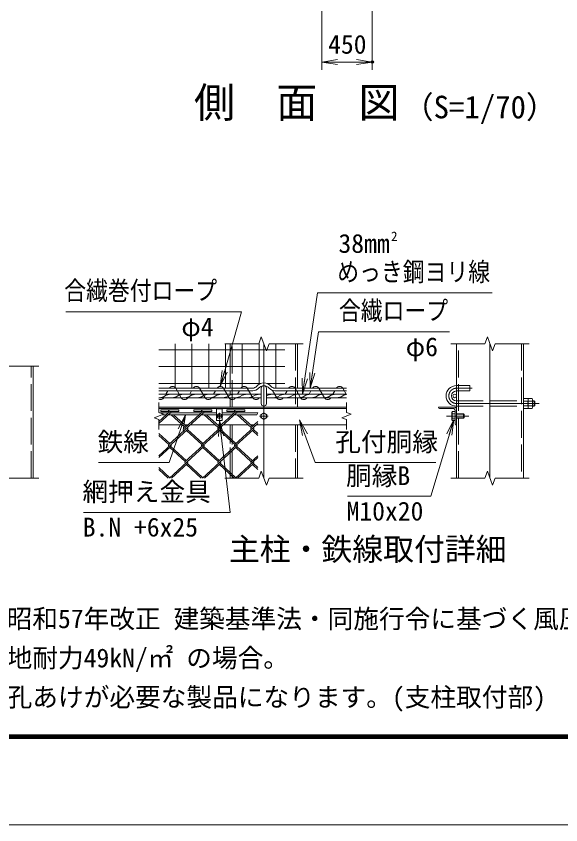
# Model space of a CAD drawing. Units: millimetres at full size; details may follow other scales. Extents: x -14699 to 14701, y -10394 to 10396.
# Drawn here: x 1219 to 6086, y -10394 to -3172 of the extents above; entities that cross this region are included whole.
import ezdxf
from ezdxf.enums import TextEntityAlignment as Align

# ---------------------------------------------------------------- set-up
doc = ezdxf.new("R2010")
doc.units = ezdxf.units.MM
doc.header["$LTSCALE"] = 40
doc.header["$PDMODE"] = 32
doc.header["$PDSIZE"] = 20
doc.linetypes.add('DASHED', pattern=[7.5, 6, -1.5])
doc.linetypes.add('USER1', pattern=[50.8, 31.75, -6.35, 6.35, -6.35])
for name, color, linetype, lineweight in [('0-0_D-STR1', 1, 'Continuous', 18), ('0-1_D-BMK', 2, 'USER1', 13), ('0-2_D-STR3', 3, 'Continuous', 13), ('0-6_D-STR-DIM', 7, 'Continuous', 13), ('0-7_0', 7, 'Continuous', 18), ('0-9_D-STR-TXT', 7, 'Continuous', 13), ('0-A_D-STR2', 7, 'Continuous', 13), ('0-B_D-TTL-TXT', 7, 'Continuous', 13), ('0-C_D-TTL', 7, 'Continuous', 18)]:
    doc.layers.add(name, color=color, linetype=linetype, lineweight=lineweight)
doc.layers.add('0-8_Defpoints', color=253, linetype='Continuous')
doc.styles.add('ＭＳ ゴシック', font='')
doc.styles.get('ＭＳ ゴシック').set_extended_font_data('MS Gothic')

# ---------------------------------------------------------------- blocks, each defined once
blk = doc.blocks.new('_Open')
at = {"layer": '0-7_0'}
blk.add_line((-40, 6.67), (0, 0), dxfattribs=at)
blk.add_lwpolyline([(-40, -6.67), (0, 0), (-40, 0)], dxfattribs=at)

msp = doc.modelspace()

# ---------------------------------------------------------------- linework, layer by layer
at = {"layer": '0-0_D-STR1'}
for p, q in [((3132.14, -6495.31), (3132.14, -6097.98)), ((3732.14, -6097.98), (3732.14, -6495.31)), ((5153.04, -6097.98), (5153.04, -7297.98)), ((5753.05, -7297.98), (5753.05, -6097.98)), ((1370.54, -7297.98), (1370.54, -6297.98)), ((3132.14, -6547.31), (3132.14, -6519.31)), ((3732.14, -6519.31), (3732.14, -6547.31)), ((3132.14, -6663.31), (3132.14, -6579.31)), ((3732.14, -6579.31), (3732.14, -6663.31)), ((2493.01, -6663.31), (4171.26, -6663.31)), ((2493.01, -6675.31), (4171.26, -6675.31)), ((5133.04, -6663.31), (4993.04, -6663.31)), ((4993.04, -6667.31), (4993.04, -6663.31)), ((5123.04, -6675.31), (5001.04, -6675.31)), ((5141.04, -6815.31), (5141.04, -6693.31)), ((2493.01, -6823.31), (2705.59, -6823.31)), ((2724.53, -6823.31), (2755.01, -6823.31)), ((2773.48, -6823.31), (3000.5, -6823.31)), ((3019.44, -6823.31), (3049.92, -6823.31)), ((3068.86, -6823.31), (3295.41, -6823.31)), ((3132.14, -6989.75), (3132.14, -6823.31)), ((3314.36, -6823.31), (3344.83, -6823.31)), ((3363.77, -6823.31), (4171.26, -6823.31)), ((3732.14, -6823.31), (3732.14, -7297.98)), ((5149.04, -6823.31), (5153.04, -6823.31)), ((3132.14, -7294.28), (3132.14, -7024.47))]:
    msp.add_line(p, q, dxfattribs=at)
at = {"layer": '0-0_D-STR1', "linetype": 'DASHED'}
for p, q in [((3150.14, -6663.31), (3150.14, -6097.98)), ((3714.14, -6097.98), (3714.14, -6663.31)), ((5171.04, -7297.98), (5171.04, -6097.98)), ((5735.05, -6097.98), (5735.05, -7297.98)), ((1352.54, -7297.98), (1352.54, -6297.98)), ((3150.14, -7297.98), (3150.14, -6823.31)), ((3714.14, -6823.31), (3714.14, -7297.98))]:
    msp.add_line(p, q, dxfattribs=at)
at = {"layer": '0-0_D-STR1'}
for centre, radius, start, end in [((5001.04, -6667.31), 8, 180, 270), ((5123.04, -6693.31), 18, 0, 90), ((5133.04, -6683.31), 20, 0, 90), ((5149.04, -6815.31), 8, 180, 270)]:
    msp.add_arc(centre, radius, start, end, dxfattribs=at)
at = {"layer": '0-1_D-BMK'}
for p, q in [((3432.14, -6097.98), (3432.14, -7297.98)), ((5453.04, -6097.98), (5453.04, -7297.98)), ((5294.96, -6495.31), (5153.04, -6495.31)), ((5153.04, -6631.31), (5893.05, -6631.31)), ((3034.68, -6713.55), (3034.68, -6773.07)), ((3004.92, -6743.31), (3064.44, -6743.31)), ((3392.14, -6743.31), (3472.14, -6743.31)), ((5264.65, -6743.31), (5064.65, -6743.31))]:
    msp.add_line(p, q, dxfattribs=at)
msp.add_arc((5153.04, -6563.31), 68, 90, 270, dxfattribs=at)
at = {"layer": '0-2_D-STR3'}
for p, q in [((3333.31, -6495.31), (2493.01, -6495.31)), ((3408.14, -6631.31), (3408.14, -6495.31)), ((3456.14, -6631.31), (3456.14, -6495.31)), ((3530.96, -6495.31), (4171.26, -6495.31)), ((3334.99, -6519.31), (2493.01, -6519.31)), ((2493.01, -6547.31), (3408.14, -6547.31)), ((3456.14, -6547.31), (4171.26, -6547.31)), ((3529.29, -6519.31), (4171.26, -6519.31)), ((2493.01, -6579.31), (3408.14, -6579.31)), ((3456.14, -6579.31), (4171.26, -6579.31)), ((5753.05, -6587.51), (5753.05, -6675.11)), ((5753.05, -6587.51), (5789.85, -6587.51)), ((5753.05, -6609.41), (5789.85, -6609.41)), ((5793.05, -6587.51), (5793.05, -6675.11)), ((5793.05, -6587.51), (5829.85, -6587.51)), ((5793.05, -6596.84), (5793.05, -6665.78)), ((5793.05, -6609.41), (5829.85, -6609.41)), ((5833.05, -6596.84), (5833.05, -6665.78)), ((5833.05, -6607.31), (5849.26, -6607.31)), ((5833.05, -6611.1), (5853.05, -6611.1)), ((5853.05, -6611.1), (5849.26, -6607.31)), ((5849.26, -6607.31), (5849.26, -6655.31)), ((5853.05, -6611.1), (5853.05, -6651.52)), ((2577.96, -6715.31), (2500.66, -6715.31)), ((2872.87, -6715.31), (2596.43, -6715.31)), ((2891.34, -6715.31), (3008.68, -6715.31)), ((3008.68, -6783.31), (3008.68, -6679.31)), ((3060.68, -6715.31), (3167.78, -6715.31)), ((3186.72, -6715.31), (3378.48, -6715.31)), ((3406.14, -6728.3), (3432.14, -6713.29)), ((3432.14, -6713.29), (3458.14, -6728.3)), ((5113.04, -6710.31), (5116.66, -6704.05)), ((5113.04, -6710.31), (5113.04, -6776.31)), ((5116.66, -6704.05), (5141.04, -6704.05)), ((5141.04, -6704.05), (5141.04, -6782.57)), ((5753.05, -6653.21), (5789.85, -6653.21)), ((5753.05, -6675.11), (5789.85, -6675.11)), ((5793.05, -6653.21), (5829.85, -6653.21)), ((5793.05, -6675.11), (5829.85, -6675.11)), ((5833.05, -6655.31), (5849.26, -6655.31)), ((2560.49, -6731.31), (2525.98, -6731.31)), ((2855.41, -6731.31), (2578.97, -6731.31)), ((2873.88, -6731.31), (3008.68, -6731.31)), ((3060.68, -6783.31), (3008.68, -6783.31)), ((3027.36, -6741.74), (3021.28, -6741.85)), ((3021.28, -6741.85), (3021.28, -6744.77)), ((3021.28, -6741.85), (3021.28, -6744.77)), ((3027.36, -6744.88), (3021.28, -6744.77)), ((3031.08, -6739.85), (3027.36, -6741.74)), ((3031.08, -6746.77), (3027.36, -6744.88)), ((3031.15, -6739.78), (3033.11, -6736.09)), ((3031.15, -6746.84), (3033.11, -6750.53)), ((3033.22, -6729.91), (3033.11, -6736.09)), ((3033.22, -6756.71), (3033.11, -6750.53)), ((3033.12, -6729.91), (3036.14, -6729.91)), ((3033.22, -6756.71), (3036.14, -6756.71)), ((3036.14, -6729.91), (3036.25, -6736.09)), ((3036.14, -6756.71), (3036.25, -6750.53)), ((3038.21, -6739.78), (3036.25, -6736.09)), ((3038.21, -6746.84), (3036.25, -6750.53)), ((3038.28, -6739.85), (3042, -6741.74)), ((3038.28, -6746.77), (3042, -6744.88)), ((3042, -6744.88), (3048.08, -6744.77)), ((3060.68, -6731.31), (3150.32, -6731.31)), ((3169.26, -6731.31), (3369.25, -6731.31)), ((3406.14, -6758.32), (3406.14, -6728.3)), ((3432.14, -6773.33), (3406.14, -6758.32)), ((3458.14, -6758.32), (3432.14, -6773.33)), ((3458.14, -6728.3), (3458.14, -6758.32)), ((5113.04, -6776.31), (5116.66, -6782.57)), ((5116.66, -6723.68), (5141.04, -6723.68)), ((5116.66, -6762.94), (5141.04, -6762.94)), ((5116.66, -6782.57), (5141.04, -6782.57)), ((5153.04, -6723.31), (5215.04, -6723.31)), ((5153.04, -6726.91), (5218.64, -6726.91)), ((5153.04, -6759.71), (5218.64, -6759.71)), ((5153.04, -6763.31), (5215.04, -6763.31)), ((5215.04, -6723.31), (5221.04, -6729.31)), ((5221.04, -6729.31), (5221.04, -6757.31))]:
    msp.add_line(p, q, dxfattribs=at)
at = {"layer": '0-2_D-STR3', "color": 4}
for p, q in [((2644.71, -6495.31), (2694.45, -6579.31)), ((2857.92, -6495.31), (2907.66, -6579.31)), ((3071.12, -6495.31), (3120.86, -6579.31)), ((3284.33, -6495.31), (3334.07, -6579.31)), ((3710.74, -6495.31), (3760.48, -6579.31)), ((3923.94, -6495.31), (3973.69, -6579.31)), ((4137.15, -6495.31), (4171.26, -6552.92)), ((2573.64, -6519.31), (2557.06, -6547.31)), ((2786.84, -6519.31), (2770.26, -6547.31)), ((3000.05, -6519.31), (2983.47, -6547.31)), ((3213.25, -6519.31), (3196.67, -6547.31)), ((3508.62, -6514.04), (3547.27, -6579.31)), ((3639.67, -6519.31), (3623.08, -6547.31)), ((3852.87, -6519.31), (3836.29, -6547.31)), ((4066.08, -6519.31), (4049.5, -6547.31))]:
    msp.add_line(p, q, dxfattribs=at)
at = {"layer": '0-2_D-STR3', "linetype": 'DASHED'}
for p, q in [((5153.04, -6471.31), (5273.04, -6471.31)), ((5273.04, -6471.31), (5273.04, -6519.31)), ((5153.04, -6519.31), (5273.04, -6519.31)), ((5153.04, -6607.31), (5753.05, -6607.31)), ((5153.04, -6655.31), (5753.05, -6655.31))]:
    msp.add_line(p, q, dxfattribs=at)
at = {"layer": '0-2_D-STR3'}
for points in [[(2600.09, -6547.31), (2560.08, -6556.56), (2535.54, -6570.73), (2498.73, -6579.31)], [(2713.42, -6547.31), (2673.4, -6556.56), (2648.87, -6570.73), (2612.05, -6579.31)], [(2826.74, -6547.31), (2786.73, -6556.56), (2762.19, -6570.73), (2725.38, -6579.31)], [(2940.06, -6547.31), (2900.05, -6556.56), (2875.51, -6570.73), (2838.7, -6579.31)], [(3053.38, -6547.31), (3013.37, -6556.56), (2988.83, -6570.73), (2952.02, -6579.31)], [(3166.71, -6547.31), (3126.69, -6556.56), (3102.16, -6570.73), (3065.34, -6579.31)], [(3280.03, -6547.31), (3240.02, -6556.56), (3215.48, -6570.73), (3178.66, -6579.31)], [(3393.35, -6547.31), (3353.34, -6556.56), (3328.8, -6570.73), (3291.99, -6579.31)], [(3506.67, -6547.31), (3466.66, -6556.56), (3456.14, -6562.64)], [(3619.99, -6547.31), (3579.98, -6556.56), (3555.45, -6570.73), (3518.63, -6579.31)], [(3733.32, -6547.31), (3693.3, -6556.56), (3668.77, -6570.73), (3631.95, -6579.31)], [(3846.64, -6547.31), (3806.63, -6556.56), (3782.09, -6570.73), (3745.28, -6579.31)], [(3959.96, -6547.31), (3919.95, -6556.56), (3895.41, -6570.73), (3858.6, -6579.31)], [(4073.28, -6547.31), (4033.27, -6556.56), (4008.73, -6570.73), (3971.92, -6579.31)], [(4171.26, -6550.86), (4146.59, -6556.56), (4122.06, -6570.73), (4085.24, -6579.31)], [(3008.68, -6679.31), (3060.68, -6679.31), (3060.68, -6783.31)], [(5833.05, -6651.52), (5853.05, -6651.52), (5849.26, -6655.31)], [(3042, -6741.74), (3048.08, -6741.85), (3048.08, -6744.77)], [(5215.04, -6723.31), (5215.04, -6763.31), (5221.04, -6757.31)]]:
    msp.add_lwpolyline(points, dxfattribs=at)
for centre, radius in [((5137.04, -6563.31), 16), ((3034.68, -6743.31), 21), ((3432.14, -6743.31), 25)]:
    msp.add_circle(centre, radius, dxfattribs=at)
at = {"layer": '0-2_D-STR3', "color": 4}
for centre, start, end in [((2616.28, -6511.03), 28.93798, 151.06202), ((2829.49, -6511.03), 28.93798, 151.06202), ((3042.69, -6511.03), 28.93798, 151.06202), ((3255.9, -6511.03), 28.93798, 151.06202), ((3682.31, -6511.03), 28.93798, 151.06202), ((3895.51, -6511.03), 28.93798, 151.06202), ((4108.72, -6511.03), 28.93798, 151.06202), ((2509.68, -6563.59), 239.13307, 331.06202), ((2722.88, -6563.59), 208.93798, 331.06202), ((2936.09, -6563.59), 208.93798, 331.06202), ((3149.29, -6563.59), 208.93798, 331.06202), ((3362.5, -6563.59), 208.93798, 331.06202), ((3575.7, -6563.59), 208.93798, 331.06202), ((3788.91, -6563.59), 208.93798, 331.06202), ((4002.12, -6563.59), 208.93798, 331.06202)]:
    msp.add_arc(centre, 32.49, start, end, dxfattribs=at)
at = {"layer": '0-2_D-STR3'}
for centre, radius, start, end in [((3323.56, -6431.39), 64.66, 278.67529, 312.93489), ((3323.56, -6431.39), 88.66, 277.40669, 313.86669), ((3437.1, -6539.36), 92.23, 93.08535, 138.90015), ((3437.1, -6539.36), 68.23, 94.1723, 139.7895), ((3432.14, -6495.31), 24, 0, 180), ((3427.17, -6539.36), 92.23, 41.09985, 86.91465), ((3427.17, -6539.36), 68.23, 40.2105, 85.8277), ((3540.72, -6431.39), 88.66, 226.13331, 262.59331), ((3540.72, -6431.39), 64.66, 227.06511, 261.32471), ((5153.04, -6563.31), 92, 90, 270), ((5153.04, -6563.31), 44, 90, 270), ((3432.14, -6631.31), 24, 180, 0), ((5773.12, -6598.46), 19.99, 326.78843, 33.21157), ((5716.51, -6631.31), 76.54, 343.37369, 16.62631), ((5813.12, -6598.46), 19.99, 326.78843, 33.21157), ((5756.51, -6631.31), 76.54, 343.37369, 16.62631), ((5131, -6713.87), 17.38, 145.61575, 214.38425), ((5773.12, -6664.16), 19.99, 326.78843, 33.21157), ((5813.12, -6664.16), 19.99, 326.78843, 33.21157), ((5131, -6772.76), 17.38, 145.61575, 214.38425), ((5178.59, -6743.31), 64.96, 162.41205, 197.58795)]:
    msp.add_arc(centre, radius, start, end, dxfattribs=at)
at = {"layer": '0-6_D-STR-DIM'}
for p, q in [((3950.92, -3126.69), (3950.92, -3651.56)), ((4400.92, -3126.69), (4400.92, -3651.56)), ((3950.92, -3581.56), (4400.92, -3581.56)), ((3409.05, -6034.55), (3385.96, -6097.98)), ((3455.22, -6161.41), (3409.05, -6034.55)), ((5429.96, -6034.55), (5406.87, -6097.98)), ((5476.13, -6161.41), (5429.96, -6034.55)), ((3082.14, -6097.98), (3385.96, -6097.98)), ((3478.31, -6097.98), (3455.22, -6161.41)), ((3478.31, -6097.98), (3782.14, -6097.98)), ((5103.04, -6097.98), (5406.87, -6097.98)), ((5499.22, -6097.98), (5476.13, -6161.41)), ((5499.22, -6097.98), (5803.04, -6097.98)), ((1116.71, -6297.98), (1420.54, -6297.98)), ((2493.01, -6623.31), (2493.01, -6712.53)), ((4171.26, -6623.31), (4171.26, -6712.53)), ((3378.48, -6715.31), (3369.25, -6731.31)), ((2493.01, -6774.09), (2493.01, -6863.31)), ((4171.26, -6774.09), (4171.26, -6863.31)), ((3409.05, -7234.55), (3385.96, -7297.98)), ((3455.22, -7361.41), (3409.05, -7234.55)), ((5429.96, -7234.55), (5406.87, -7297.98)), ((5476.13, -7361.41), (5429.96, -7234.55)), ((1116.71, -7297.98), (1420.54, -7297.98)), ((3082.14, -7297.98), (3385.96, -7297.98)), ((3478.31, -7297.98), (3455.22, -7361.41)), ((3478.31, -7297.98), (3782.14, -7297.98)), ((5103.04, -7297.98), (5406.87, -7297.98)), ((5499.22, -7297.98), (5476.13, -7361.41)), ((5499.22, -7297.98), (5803.04, -7297.98))]:
    msp.add_line(p, q, dxfattribs=at)
for points in [[(2493.01, -6774.09), (2450.72, -6758.7), (2535.3, -6727.92), (2493.01, -6712.53)], [(4171.26, -6774.09), (4128.98, -6758.7), (4213.55, -6727.92), (4171.26, -6712.53)]]:
    msp.add_lwpolyline(points, dxfattribs=at)
at = {"layer": '0-8_Defpoints'}
msp.add_point((4400.92, -3581.56), dxfattribs=at)
at = {"layer": '0-9_D-STR-TXT'}
for points in [[(5471.2, -5643.35), (3912.51, -5643.35), (3777.34, -6545.33)], [(1661.55, -5813.21), (3231.79, -5813.21), (3043.24, -6476.62)], [(5092.69, -5992.12), (3920.42, -5992.12), (3845.31, -6493.33)], [(1821.77, -7603.36), (3130.84, -7603.36), (3034.91, -6785.3)], [(1953.51, -7159.05), (2586.57, -7159.05), (2732.73, -6733.2)], [(4969.7, -7157.38), (3890.71, -7157.38), (3751.49, -6779.85)], [(4179.09, -7459.85), (4923.19, -7459.85), (5128.5, -6776.71)]]:
    msp.add_lwpolyline(points, dxfattribs=at)
at = {"layer": '0-A_D-STR2'}
for p, q in [((2639.15, -6097.98), (2639.15, -6495.31)), ((2789.15, -6097.98), (2789.15, -6495.31)), ((2939.15, -6097.98), (2939.15, -6495.31)), ((3089.15, -6097.98), (3089.15, -6495.31)), ((3239.15, -6097.98), (3239.15, -6495.31)), ((3389.15, -6097.98), (3389.15, -6460.57)), ((3539.15, -6097.98), (3539.15, -6495.31)), ((2493.01, -6152.33), (3620.86, -6152.33)), ((2493.01, -6302.33), (3620.86, -6302.33)), ((2493.01, -6452.33), (3406.58, -6452.33)), ((3457.69, -6452.33), (3620.86, -6452.33)), ((2592.53, -6701.95), (2493.01, -6793.15)), ((2601.55, -6710.62), (2493.01, -6810.08)), ((2512.53, -6689.15), (2672.53, -6689.15)), ((2512.53, -6701.95), (2512.53, -6689.15)), ((2512.53, -6701.95), (2579.69, -6701.95)), ((2896.46, -6710.62), (2582.63, -6998.19)), ((2606.67, -6715.31), (2601.55, -6710.62)), ((2887.44, -6701.95), (2730.3, -6845.95)), ((2807.44, -6689.15), (2967.44, -6689.15)), ((2807.44, -6701.95), (2807.44, -6689.15)), ((2807.44, -6701.95), (2874.6, -6701.95)), ((3191.61, -6710.83), (2877.75, -6998.43)), ((2901.58, -6715.31), (2896.46, -6710.62)), ((3182.14, -6702.15), (3025.21, -6845.95)), ((3102.14, -6689.35), (3262.14, -6689.35)), ((3102.14, -6702.15), (3102.14, -6689.35)), ((3102.14, -6702.15), (3169.29, -6702.15)), ((3182.14, -6702.15), (3262.14, -6702.15)), ((3196.49, -6715.31), (3191.61, -6710.83)), ((3262.14, -6702.15), (3262.14, -6689.35)), ((2730.3, -6845.95), (2605.19, -6731.31)), ((2739.77, -6837.27), (2624.13, -6731.31)), ((3025.21, -6845.95), (2900.1, -6731.31)), ((3034.68, -6837.27), (2919.04, -6731.31)), ((3320.12, -6845.95), (3195.01, -6731.31)), ((3329.59, -6837.27), (3213.95, -6731.31)), ((3378.48, -6809.83), (3172.66, -6998.43)), ((3378.48, -6792.47), (3320.12, -6845.95)), ((2749.01, -6863.1), (2493.01, -7097.67)), ((2592.1, -6989.51), (2493.01, -6898.71)), ((2582.63, -6998.19), (2493.01, -6916.07)), ((3043.92, -6863.1), (2730.08, -7150.67)), ((2877.75, -6998.43), (2739.53, -6871.78)), ((2887.22, -6989.75), (2749.01, -6863.1)), ((3338.83, -6863.1), (3024.97, -7150.69)), ((3172.66, -6998.43), (3034.44, -6871.78)), ((3182.14, -6989.75), (3043.92, -6863.1)), ((3378.48, -6916.8), (3329.35, -6871.78)), ((3378.48, -6899.43), (3338.83, -6863.1)), ((2601.57, -7015.55), (2493.01, -7115.03)), ((2896.46, -7015.58), (2588.27, -7297.98)), ((2730.08, -7150.67), (2592.1, -7024.23)), ((2739.56, -7141.99), (2601.57, -7015.55)), ((3191.37, -7015.58), (2883.18, -7297.98)), ((3024.97, -7150.69), (2887.81, -7025.01)), ((3034.44, -7142.01), (2896.46, -7015.58)), ((3320.12, -7150.91), (3181.9, -7024.26)), ((3329.59, -7142.23), (3191.37, -7015.58)), ((3378.48, -7114.36), (3178.1, -7297.98)), ((3378.48, -7097.43), (3320.12, -7150.91)), ((2592.1, -7294.47), (2493.01, -7203.67)), ((2576.98, -7297.98), (2493.01, -7221.03)), ((2749.03, -7168.03), (2607.22, -7297.98)), ((2871.89, -7297.98), (2739.56, -7176.71)), ((2887.01, -7294.47), (2749.03, -7168.03)), ((3043.92, -7168.06), (2902.13, -7297.98)), ((3166.76, -7297.98), (3034.44, -7176.74)), ((3181.9, -7294.49), (3043.92, -7168.06)), ((3338.83, -7168.06), (3197.04, -7297.98)), ((3378.48, -7221.75), (3329.35, -7176.74)), ((3378.48, -7204.39), (3338.83, -7168.06))]:
    msp.add_line(p, q, dxfattribs=at)
for points in [[(2592.53, -6701.95), (2672.53, -6701.95), (2672.53, -6689.15)], [(2887.44, -6701.95), (2967.44, -6701.95), (2967.44, -6689.15)]]:
    msp.add_lwpolyline(points, dxfattribs=at)
for centre, start, end in [((2592.53, -6701.95), 85, 222.5), ((2592.31, -6702.15), 317.5, 0.89905), ((2887.44, -6701.95), 85, 222.5), ((2887.22, -6702.15), 317.5, 0.89905), ((3182.14, -6702.15), 95, 222.5), ((3182.14, -6702.15), 317.5, 0), ((2739.77, -6854.63), 137.5, 222.5), ((2739.77, -6854.63), 317.5, 42.5), ((3034.68, -6854.63), 137.5, 222.5), ((3034.68, -6854.63), 317.5, 42.5), ((3329.59, -6854.63), 137.5, 222.5), ((3329.59, -6854.63), 317.5, 42.5), ((2592.31, -7007.11), 137.5, 222.5), ((2592.31, -7007.11), 317.5, 42.5), ((2887.22, -7007.11), 137.5, 222.5), ((2887.22, -7007.11), 317.5, 42.5), ((3182.14, -7007.11), 137.5, 222.5), ((3182.14, -7007.11), 317.5, 42.5), ((2739.77, -7159.59), 137.5, 222.5), ((2739.77, -7159.59), 317.5, 42.5), ((3034.68, -7159.59), 137.5, 222.5), ((3034.68, -7159.59), 317.5, 42.5), ((3329.59, -7159.59), 137.5, 222.5), ((3329.59, -7159.59), 317.5, 42.5)]:
    msp.add_arc(centre, 12.85, start, end, dxfattribs=at)
at = {"layer": '0-C_D-TTL', "color": 2}
msp.add_lwpolyline([(-14698.88, 10395.79), (14701.12, 10395.79), (14701.12, -10394.21), (-14698.88, -10394.21)], close=True, dxfattribs=at)
at = {"layer": '0-C_D-TTL'}
for points in [[(-13753.88, 9625.79), (13756.12, 9625.79), (13756.12, -9624.21), (-13753.88, -9624.21)], [(-13745.13, 9617.04), (13747.37, 9617.04), (13747.37, -9615.46), (-13745.13, -9615.46)], [(-13736.38, 9608.29), (13738.62, 9608.29), (13738.62, -9606.71), (-13736.38, -9606.71)], [(-13727.63, 9599.54), (13729.87, 9599.54), (13729.87, -9597.96), (-13727.63, -9597.96)], [(-13718.88, 9590.79), (13721.12, 9590.79), (13721.12, -9589.21), (-13718.88, -9589.21)]]:
    msp.add_lwpolyline(points, close=True, dxfattribs=at)

# ---------------------------------------------------------------- block references
at = {"layer": '0-6_D-STR-DIM', "xscale": 3.5, "yscale": 3.5, "rotation": 180}
msp.add_blockref('_Open', (3950.92, -3581.56), dxfattribs=at)
at = {"layer": '0-6_D-STR-DIM', "xscale": 3.5, "yscale": 3.5}
msp.add_blockref('_Open', (4400.92, -3581.56), dxfattribs=at)
at = {"layer": '0-9_D-STR-TXT', "xscale": 3.5, "yscale": 3.5}
for p, rotation in [((3042.69, -6478.54), 254.13411), ((3845.01, -6495.31), 261.47698), ((3777.04, -6547.31), 261.47698), ((2733.38, -6731.31), 71.05648), ((3034.68, -6783.31), 96.68798), ((3750.8, -6777.97), 110.24163), ((5129.08, -6774.79), 73.27226)]:
    msp.add_blockref('_Open', p, dxfattribs=dict(at, rotation=rotation))

# ---------------------------------------------------------------- texts
at = {"layer": '0-6_D-STR-DIM', "style": 'ＭＳ ゴシック'}
msp.add_text('450', height=168.3, dxfattribs=at).set_placement((4006.16, -3557.94), align=Align.BOTTOM_LEFT)
at = {"layer": '0-9_D-STR-TXT', "style": 'ＭＳ ゴシック'}
for s, height, p in [('38mm', 168.3, (4098.74, -5336.28)), ('2', 84.16, (4569.17, -5205.29)), ('φ4', 168.3, (2694.68, -6080.63)), ('φ6', 168.3, (4699.7, -6259.54)), ('鉄線', 168.3, (1945.52, -7108.78)), ('孔付胴縁', 168.3, (4069.83, -7108.45)), ('胴縁B', 168.3, (4166.66, -7410.91)), ('網押え金具', 168.3, (1811.11, -7553.54)), ('M10x20', 168.3, (4171.11, -7727.27)), ('B.N +6x25', 168.3, (1813.62, -7870.08))]:
    msp.add_text(s, height=height, dxfattribs=at).set_placement(p, align=Align.BOTTOM_LEFT)
at = {"layer": '0-9_D-STR-TXT', "style": 'ＭＳ ゴシック', "width": 0.85}
for s, p in [('めっき鋼ヨリ線', (4088.08, -5589.53)), ('合繊巻付ロープ', (1648.23, -5757.16)), ('合繊ロープ', (4103.1, -5936.07))]:
    msp.add_text(s, height=168.3, dxfattribs=at).set_placement(p, align=Align.BOTTOM_LEFT)
at = {"layer": '0-B_D-TTL-TXT', "style": 'ＭＳ ゴシック'}
for s, height, p in [('側\u3000面\u3000図', 269.5, (2807.53, -4158.5)), ('（S=1/70）', 202.1, (4673.63, -4145.54)), ('主柱・鉄線取付詳細', 202.1, (3120.06, -8093.81)), ('（設計条件）風荷重：昭和57年改正 建築基準法・同施行令に基づく風圧力に準拠。', 168.3, (-1162.45, -8688.26)), ('（基礎条件）長期許容地耐力49kN/㎡ の場合。', 168.3, (-1162.45, -9038.26)), ('※本製品は胴縁に現場孔あけが必要な製品になります。(支柱取付部)', 168.3, (-1162.45, -9388.26))]:
    msp.add_text(s, height=height, dxfattribs=at).set_placement(p, align=Align.BOTTOM_LEFT)

doc.saveas('drawing.dxf')
